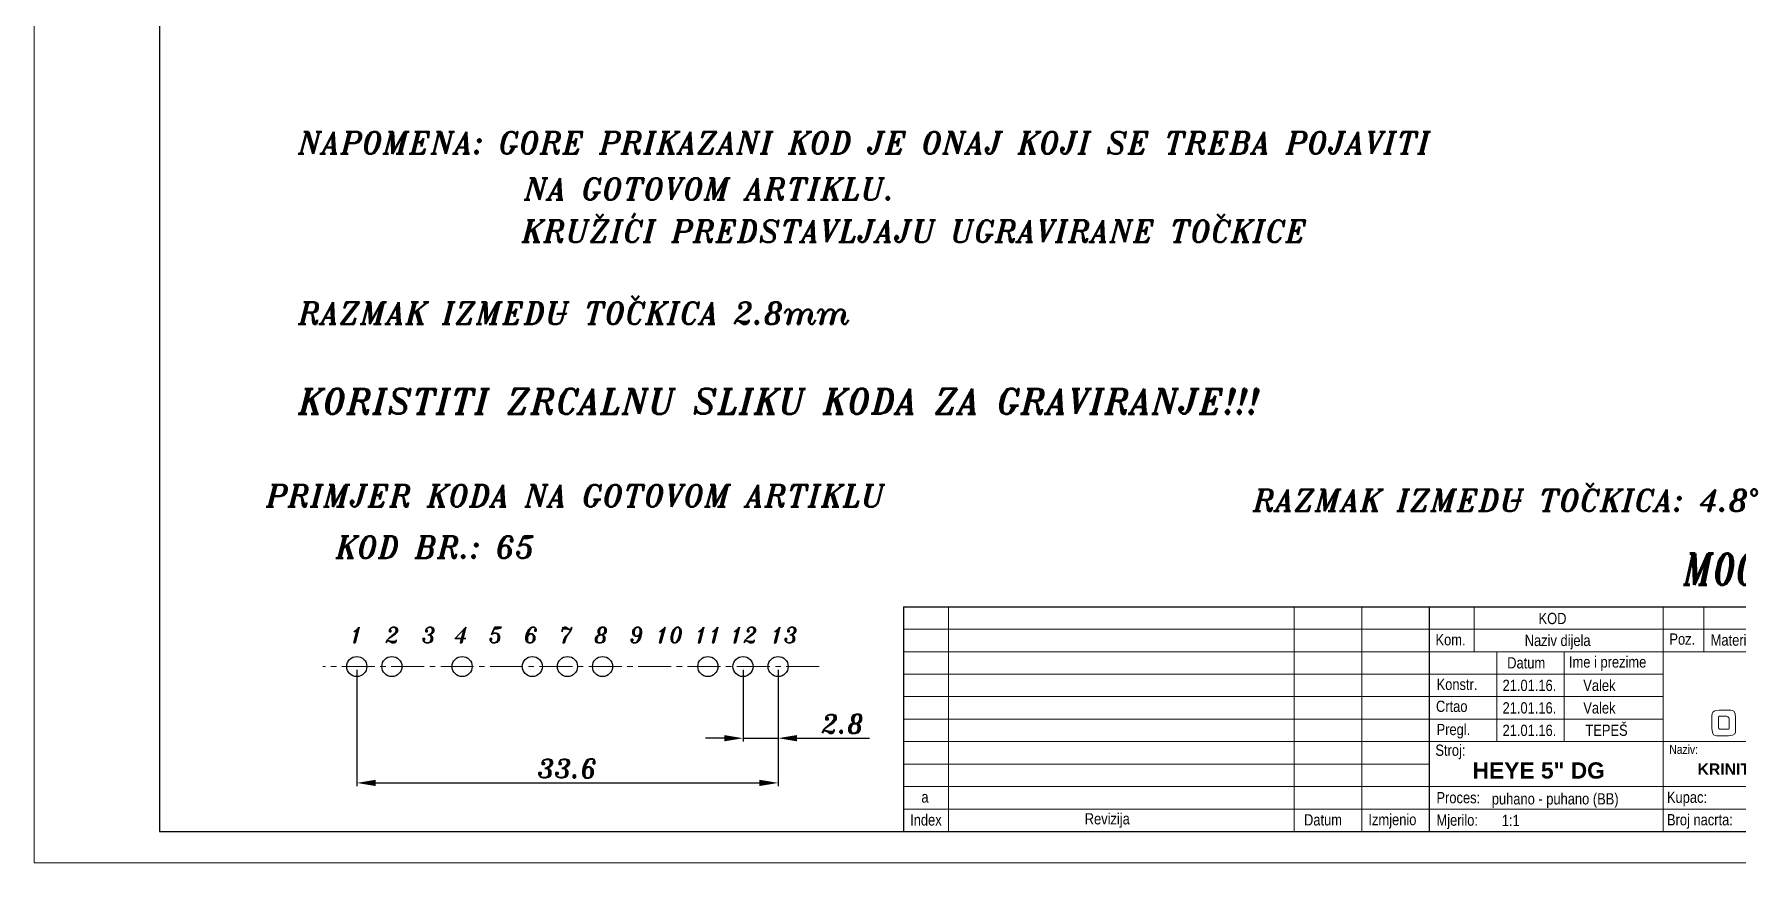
# Model space of a CAD drawing. Extents: x 62 to 484, y 19 to 439.
# Drawn here: x 62.2 to 334, y 19 to 151.2 of the extents above; entities that cross this region are included whole.
import ezdxf

# ---------------------------------------------------------------- set-up
doc = ezdxf.new("R2010")
doc.units = 0
doc.header["$LTSCALE"] = 7
doc.header["$MEASUREMENT"] = 0
doc.linetypes.add('CENTER2', pattern=[1.125, 0.75, -0.125, 0.125, -0.125])
doc.layers.get('0').update_dxf_attribs({"linetype": 'CONTINUOUS', "lineweight": 15})
doc.layers.add('1', color=1, linetype='CENTER2', lineweight=15)
doc.layers.add('3', color=3, linetype='CONTINUOUS', lineweight=30)
doc.styles.add('ITALICT', font='ITALICT.shx', dxfattribs={"width": 0.8, "height": 3})
doc.styles.add('NEW', font='italict.shx', dxfattribs={"height": 3})
doc.styles.get("Standard").update_dxf_attribs({"font": 'isocp.shx', "height": 3})
doc.styles.add('style2', font='swissc.ttf')
doc.dimstyles.get("Standard").update_dxf_attribs({"dimtxt": 3, "dimasz": 3, "dimexe": 0.5, "dimexo": 0.5, "dimgap": 0.8, "dimtad": 1, "dimdsep": 46, "dimtxsty": 'NEW', "dimcen": 0.09, "dimazin": 2, "dimtfac": 1, "dimtmove": 0, "dimatfit": 3, "dimfxl": 1, "dimtolj": 1, "dimtzin": 0, "dimarcsym": 0})

# ---------------------------------------------------------------- blocks, each defined once
blk = doc.blocks.new('*D10')
at = {"color": 0, "lineweight": -2, "transparency": 16777216}
for p, q in [((113.6786215315009, 49.78360099304496), (113.6786215315009, 31.22216890791594)), ((180.8786215315006, 49.78360099304496), (180.8786215315006, 31.22216890791594)), ((116.6786215315009, 31.72216890791594), (177.8786215315006, 31.72216890791594))]:
    blk.add_line(p, q, dxfattribs=at)
at = {"color": 0, "transparency": 16777216}
for points in [[(116.6786215315009, 32.22216890791594), (116.6786215315009, 31.22216890791594), (113.6786215315009, 31.72216890791594)], [(177.8786215315006, 32.22216890791594), (177.8786215315006, 31.22216890791594), (180.8786215315006, 31.72216890791594)]]:
    blk.add_solid(points, dxfattribs=at)
at = {"color": 0, "transparency": 16777216, "insert": (147.2786215315008, 34.02216890791595), "char_height": 3, "attachment_point": 5, "style": 'NEW'}
blk.add_mtext('\\A1;33.6', dxfattribs=at)
blk = doc.blocks.new('*D11')
at = {"color": 0, "lineweight": -2, "transparency": 16777216}
for p, q in [((175.2786215315006, 49.78360099304496), (175.2786215315006, 38.35606976745146)), ((180.8786215315006, 49.78360099304496), (180.8786215315006, 38.35606976745146)), ((172.2786215315006, 38.85606976745146), (169.2786215315006, 38.85606976745146)), ((175.2786215315006, 38.85606976745146), (180.8786215315006, 38.85606976745146)), ((183.8786215315006, 38.85606976745146), (195.4786215315006, 38.85606976745146))]:
    blk.add_line(p, q, dxfattribs=at)
at = {"color": 0, "transparency": 16777216}
for points in [[(172.2786215315006, 39.35606976745146), (172.2786215315006, 38.35606976745146), (175.2786215315006, 38.85606976745146)], [(183.8786215315006, 39.35606976745146), (183.8786215315006, 38.35606976745146), (180.8786215315006, 38.85606976745146)]]:
    blk.add_solid(points, dxfattribs=at)
at = {"color": 0, "transparency": 16777216, "insert": (191.1786215315007, 41.15606976745146), "char_height": 3, "attachment_point": 5, "style": 'NEW'}
blk.add_mtext('\\A1;2.8', dxfattribs=at)

msp = doc.modelspace()

# ---------------------------------------------------------------- linework, layer by layer
for p, q in [((62.21581011634623, 438.9575609409422), (62.21581011634623, 18.95756094094224)), ((145.5801125279817, 106.4248309804004), (145.666060047848, 106.6737718886686)), ((145.5801125279817, 106.4248309804004), (147.0910937501744, 106.4248309804004)), ((145.6230862879149, 106.5493014345345), (147.1307875545974, 106.5493014345345)), ((145.666060047848, 106.6737718886686), (147.1704813590204, 106.6737718886686)), ((147.1704813590204, 106.6737718886686), (147.0910937501744, 106.4248309804004)), ((297.8007223903673, 76.61758827943652), (297.8866699102336, 76.86652918770471)), ((297.8007223903673, 76.61758827943652), (299.3117036125599, 76.61758827943652)), ((297.8436961503004, 76.74205873357062), (299.3513974169829, 76.74205873357062)), ((297.8866699102336, 76.86652918770471), (299.3910912214059, 76.86652918770471)), ((299.3910912214059, 76.86652918770471), (299.3117036125599, 76.61758827943652)), ((208.0667823570338, 59.83404297030228), (208.0667823570338, 23.95756094094224)), ((263.2030552220099, 59.83404297030228), (263.2030552220099, 23.95756094094224)), ((273.9659998308179, 59.83404297030228), (273.9659998308179, 23.95756094094224)), ((291.9042408454979, 59.83404297030228), (291.9042408454979, 52.6587465644302)), ((322.0404857501602, 59.83404297030228), (322.0404857501602, 23.95756094094224)), ((328.4982525154451, 59.83404297030228), (328.4982525154451, 52.6587465644302)), ((200.8914859511618, 56.24639476736627), (354.2158101163462, 56.24639476736627)), ((354.2158101163462, 52.6587465644302), (200.8914859511618, 52.6587465644302)), ((295.4918890484339, 52.6587465644302), (295.4918890484339, 38.30815375268622)), ((306.2548336572418, 52.6587465644302), (306.2548336572418, 38.30815375268622)), ((200.8914859511618, 49.07109836149425), (322.0404857501602, 49.07109836149425)), ((200.8914859511618, 45.48345015855824), (322.0404857501602, 45.48345015855824)), ((200.8914859511618, 41.89580195562223), (322.0404857501602, 41.89580195562223)), ((200.8914859511618, 38.30815375268622), (354.2158101163462, 38.30815375268622)), ((284.7289444396259, 34.72050554975027), (200.8914859511618, 34.72050554975027)), ((200.8914859511618, 31.13285734681409), (354.2158101163462, 31.13285734681426)), ((200.8914859511618, 27.5452091438782), (354.2158101163462, 27.5452091438782)), ((62.21581011634623, 18.95756094094224), (359.2158101163462, 18.95756094094224))]:
    msp.add_line(p, q)
for points in [[(332.4421774492684, 39.22913751105273), (332.4421774492684, 39.22913751105273), (330.8884494340999, 39.22913751105273), (330.8884494340999, 39.22913751105273), (330.8884494340999, 39.22913751105273), (330.7560988652182, 39.22913751105273), (329.8085139010272, 39.28471032989057), (329.8085139010272, 40.43445390153022), (329.8085139010272, 40.43445390153022), (329.8085139010272, 40.43445390153022), (329.8085139010272, 42.19021111305909), (329.8085139010272, 42.19021111305909), (329.8085139010272, 42.19021111305909), (329.8085139010272, 42.19021111305909), (329.8085139010272, 43.33982527361036), (330.9580725996832, 43.33982527361036), (330.9580725996832, 43.33982527361036), (330.9580725996832, 43.33982527361036), (332.5048493906726, 43.33982527361036), (332.5048493906726, 43.33982527361036), (332.5048493906726, 43.33982527361036), (332.6372554214492, 43.33982527361036), (333.5848403856401, 43.2770978703112), (333.5848403856401, 42.12746522246164), (333.5848403856401, 42.12746522246164), (333.5848403856401, 42.12746522246164), (333.5848403856401, 40.37875167160394), (333.5848403856401, 40.37875167160394), (333.5848403856401, 40.37875167160394), (333.5848403856401, 40.37875167160394), (333.5917916098195, 39.22913751105273), (332.4421774492684, 39.22913751105273)], [(332.539697948061, 41.8906614179059), (332.539697948061, 41.8906614179059), (332.539697948061, 42.36434297621088), (332.1355840934436, 42.36434297621088), (332.1355840934436, 42.36434297621088), (332.1355840934436, 42.36434297621088), (330.9860253947883, 42.36434297621088), (330.9860253947883, 42.36434297621088), (330.9860253947883, 42.36434297621088), (330.9860253947883, 42.36434297621088), (330.8536193640101, 42.35737326473327), (330.8536193640101, 42.22504118314919), (330.8536193640101, 42.22504118314919), (330.8536193640101, 42.22504118314919), (330.8536193640101, 40.74104725735469), (330.8536193640101, 40.74104725735469), (330.8536193640101, 40.74104725735469), (330.8536193640101, 40.74104725735469), (330.8536193640101, 40.27407658835034), (331.2577332186275, 40.27407658835034), (331.2577332186275, 40.27407658835034), (331.2577332186275, 40.27407658835034), (332.4073473791769, 40.27407658835034), (332.4073473791769, 40.27407658835034), (332.4073473791769, 40.27407658835034), (332.4073473791769, 40.27407658835034), (332.539697948061, 40.27407658835034), (332.539697948061, 40.40653808102286), (332.539697948061, 40.40653808102286), (332.539697948061, 40.40653808102286), (332.539697948061, 41.8906614179059), (332.539697948061, 41.8906614179059)]]:
    msp.add_open_spline(points, degree=3, knots=[0, 0, 0, 0, 0.125, 0.125, 0.125, 0.1875, 0.25, 0.25, 0.25, 0.3125, 0.375, 0.375, 0.375, 0.4375, 0.5, 0.5, 0.5, 0.5625, 0.625, 0.625, 0.625, 0.6875, 0.75, 0.75, 0.75, 0.8125, 0.875, 0.875, 0.875, 0.9375, 1, 1, 1, 1])
at = {"layer": '1'}
msp.add_line((187.4360664874433, 50.28360099304518), (108.2774271879055, 50.28360099304473), dxfattribs=at)
at = {"layer": '3'}
for p, q in [((82.21581011634623, 433.9575609409422), (82.21581011634623, 23.95756094094224)), ((200.8914859511618, 59.83404297030228), (354.2158101163462, 59.83404297030228)), ((200.8914859511618, 59.83404297030228), (200.8914859511618, 23.95756094094224)), ((284.7289444396259, 59.83404297030228), (284.7289444396259, 23.95756094094224)), ((82.21581011634623, 23.95756094094224), (354.2158101163462, 23.95756094094224)), ((200.8914859511618, 23.95756094094213), (354.215810116346, 23.95756094094224)), ((200.8914859511618, 23.95756094094213), (354.2158101163462, 23.95756094094224)), ((203.1414975679828, 23.95756094094224), (354.2158101163462, 23.95756094094224))]:
    msp.add_line(p, q, dxfattribs=at)
for centre in [(113.6786215315009, 50.28360099304496), (119.278621531501, 50.28360099304496), (130.478621531501, 50.28360099304496), (141.6786215315011, 50.28360099304496), (147.2786215315005, 50.28360099304496), (152.8786215315005, 50.28360099304496), (169.6786215315006, 50.28360099304496), (175.2786215315006, 50.28360099304496), (180.8786215315006, 50.28360099304496)]:
    msp.add_circle(centre, 1.6, dxfattribs=at)

# ---------------------------------------------------------------- texts
for s, height, style, p in [('NAPOMENA: GORE PRIKAZANI KOD JE ONAJ KOJI SE TREBA POJAVITI ', 3.5, 'NEW', (104.3463150854891, 132.0981080733336)), ('NA GOTOVOM ARTIKLU.', 3.5, 'NEW', (140.4026692737775, 124.7226003409498)), ('KRUŽIĆI PREDSTAVLJAJU UGRAVIRANE TOČKICE', 3.5, 'NEW', (140.0009859907332, 117.9739288756475)), ('RAZMAK IZMEDU TOČKICA 2.8mm', 3.5, 'NEW', (104.3463150854891, 104.9241416944585)), ('KORISTITI ZRCALNU SLIKU KODA ZA GRAVIRANJE!!!', 4, 'NEW', (104.3463150854891, 90.59932896820669)), ('PRIMJER KODA NA GOTOVOM ARTIKLU', 3.5, 'NEW', (99.22415552391388, 75.79010629302388)), ('RAZMAK IZMEDU TOČKICA: 4.8°', 3.5, 'NEW', (256.5951822357365, 75.05321747572623)), ('KOD BR.: 65', 3.5, 'NEW', (110.3287177973971, 67.58010141468822)), ('KOD', 1.793824101468, 'style2', (302.1564168172507, 57.06167214851831)), ('1', 2.5, 'NEW', (112.4696280591716, 54.05156384810448)), ('2', 2.5, 'NEW', (118.2621607092451, 54.05156384810448)), ('3', 2.5, 'NEW', (124.0546933593187, 54.05156384810448)), ('4', 2.5, 'NEW', (129.1470278084949, 54.05156384810448)), ('5', 2.5, 'NEW', (134.7470278084949, 54.05156384810448)), ('6', 2.5, 'NEW', (140.3470278084949, 54.05156384810448)), ('7', 2.5, 'NEW', (145.9470278084949, 54.05156384810448)), ('8', 2.5, 'NEW', (151.5470278084949, 54.05156384810448)), ('9', 2.5, 'NEW', (157.1470278084949, 54.05156384810448)), ('10', 2.5, 'NEW', (161.231860803891, 54.05156384810448)), ('11', 2.5, 'NEW', (167.4241496769512, 54.05156384810448)), ('12', 2.5, 'NEW', (173.1064849766198, 54.05156384810448)), ('13', 2.5, 'NEW', (179.5470278084949, 54.05156384810448)), ('Kom.', 1.793824101468, 'style2', (285.7221075146121, 53.66676595074296)), ('Naziv dijela', 1.793824101468, 'style2', (299.9494638674472, 53.55832709181641)), ('Poz.', 1.793824101468, 'style2', (323.0298368970403, 53.77117255373872)), ('Materijal', 1.793824101468, 'style2', (329.6117378098807, 53.61202517230407)), ('Datum', 1.793824101468, 'style2', (297.1597029842616, 49.98286006746571)), ('Ime i prezime', 1.793824101468, 'style2', (307.0068670830865, 50.11778139049903)), ('Konstr.', 1.793824101468, 'style2', (285.8957984226269, 46.54890035889429)), ('21.01.16.', 1.793824101468, 'style2', (296.4148977719409, 46.38361556950406)), ('Valek', 1.793824101468, 'style2', (309.2922568279027, 46.38361556950417)), ('Crtao', 1.793824101468, 'style2', (285.8003425268287, 43.04524681611917)), ('21.01.16.', 1.793824101468, 'style2', (296.4148977719409, 42.79596736656805)), ('Valek', 1.793824101468, 'style2', (309.2922568279027, 42.79596736656822)), ('Pregl.', 1.793824101468, 'style2', (285.8957984226269, 39.350817773372)), ('21.01.16.', 1.793824101468, 'style2', (296.4148977719409, 39.20831916363204)), ('TEPEŠ', 1.793824101468, 'style2', (309.6284928137877, 39.22693262845115)), ('Stroj:', 1.793824101468, 'style2', (285.7004406240113, 36.04405725227264)), ('Naziv:', 1.435059281174401, 'style2', (323.0119819345456, 36.35065987432188)), ('a', 1.793824101468, 'style2', (203.7302401954173, 28.57996448371631)), ('Proces:', 1.793824101468, 'style2', (285.8741848403983, 28.48114454048891)), ('puhano - puhano (BB)', 1.793824101468, 'style2', (294.7040374999138, 28.28831156355204)), ('Kupac:', 1.793824101468, 'style2', (322.6313025973485, 28.54271023552997)), ('Index', 1.793824101468, 'style2', (201.9332606895379, 24.92503178071411)), ('Revizija', 1.793824101468, 'style2', (229.7801945032074, 25.10124773490418)), ('Datum', 1.793824101468, 'style2', (264.754360727368, 24.93744325462865)), ('Izmjenio', 1.793824101468, 'style2', (275.0241793057957, 24.9789461369632)), ('Mjerilo:', 1.793824101468, 'style2', (285.8741848403983, 24.89349633755296)), ('1:1', 1.793824101468, 'style2', (296.2955516011299, 24.8389613015961)), ('Broj nacrta:', 1.793824101468, 'style2', (322.6406083543591, 24.95296052743981))]:
    msp.add_text(s, height=height, dxfattribs=dict(style=style)).set_placement(p)
at = {"style": 'ITALICT', "width": 0.8}
msp.add_text('M00682', height=5, dxfattribs=at).set_placement((325.2484968839111, 63.3064255995742))
at = {"attachment_point": 1}
for s, insert, char_height, width in [('{\\fArial|b1|i0|c238|p34;HEYE 5" DG}', (291.6349953966159, 35.01166724044407), 2.6, 26.63899), ('{\\fArial|b1|i0|c238|p34;KRINITSA 500ml}', (327.5007996343189, 34.83129868801416), 1.8, 35.07961469013699)]:
    msp.add_mtext(s, dxfattribs=dict(at, insert=insert, char_height=char_height, width=width))

# ---------------------------------------------------------------- dimensions: what is measured, and where the dimension line sits
for base, p1, picture, middle in [((180.8786215315006, 31.72216890791594), (113.6786215315009, 50.28360099304496), '*D10', (147.2786215315008, 34.02216890791595)), ((180.8786215315006, 38.85606976745146), (175.2786215315006, 50.28360099304496), '*D11', (191.1786215315007, 41.15606976745146))]:
    dim = msp.add_linear_dim(base=base, p1=p1, p2=(180.8786215315006, 50.28360099304496), dimstyle='Standard', override={"dimlfac": 0.5})
    dim.commit()
    dim.dimension.update_dxf_attribs({"geometry": picture, "text_midpoint": middle})

doc.saveas('drawing.dxf')
